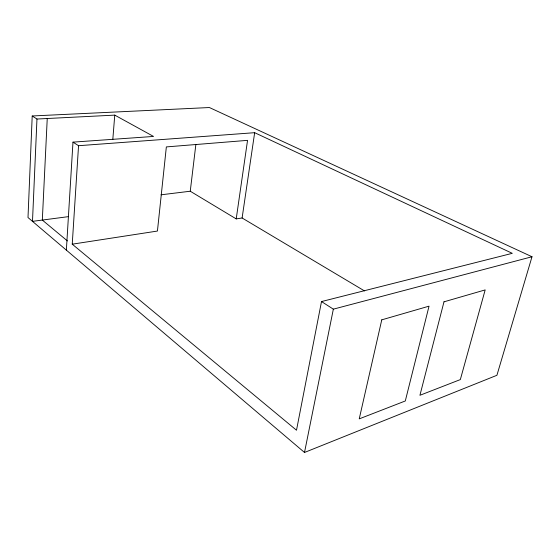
<?xml version="1.0" encoding="UTF-8"?>
<svg xmlns="http://www.w3.org/2000/svg" width="560" height="560" viewBox="0 0 560 560"><rect width="100%" height="100%" fill="white"/><g stroke="black" fill="none" stroke-linecap="round" stroke-linejoin="round"><path stroke-width="0.84" d="M32.207 115.976L28 217.539L304.507 452.466L496.916 375.291L532 256.746L209.405 107.534L32.207 115.976L36.967 119.028L114.758 115.122L153.531 136.444L72.982 142.135L66.36 250.131M36.967 119.028L32.494 221.354L68.201 216.671M47.243 118.51L42.322 220.066L67.424 240.926M78.547 145.705L254.66 132.685L512.274 253.33L321.503 301.56L296.499 430.227L72.24 244.181L78.547 145.705L72.982 142.135M112.812 139.447L114.758 115.122M364.49 290.913L242.109 217.987L236.215 218.897L190.253 191.226L195.846 144.592M236.215 218.897L247.548 140.357L166.348 146.916L157.43 231.049L72.24 244.181M242.109 217.987L254.66 132.685M304.507 452.466L333.347 309.155L532 256.746M161.021 194.81L190.253 191.226M321.503 301.56L333.347 309.155M381.766 319.844L359.233 418.873L405.3 400.974L429.037 306.159L381.766 319.844M443.989 301.826L419.93 395.29L460.334 379.589L485.177 289.905L443.989 301.826"/></g></svg>
